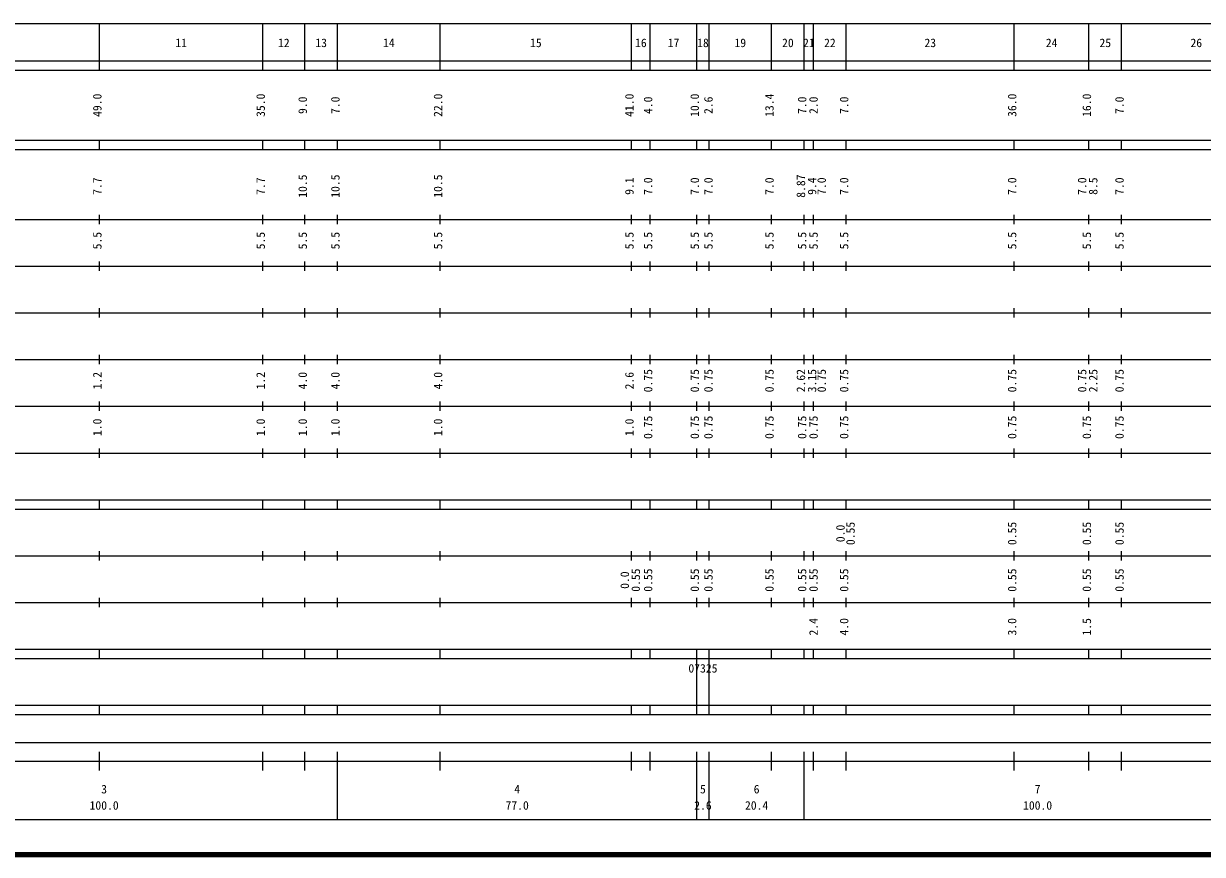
# Model space of a CAD drawing. Units: millimetres on the paper, enlarged 1000 times. Extents: x 40000 to 680000, y 20000 to 380000.
# Drawn here: x 300746 to 553312, y 20000 to 198000 of the extents above; entities that cross this region are included whole.
import ezdxf
from ezdxf.enums import TextEntityAlignment as Align

# ---------------------------------------------------------------- set-up
doc = ezdxf.new("R2010")
doc.units = ezdxf.units.MM
doc.header["$LTSCALE"] = 1000
doc.layers.add('M-TTL', color=2, linetype='Continuous', lineweight=140)
doc.layers.add('M-TTL-BAND', color=7, linetype='Continuous', lineweight=25)
doc.styles.add('ＭＳ ゴシック', font='')
doc.styles.get('ＭＳ ゴシック').set_extended_font_data('MS Gothic')

msp = doc.modelspace()

# ---------------------------------------------------------------- linework, layer by layer
at = {"layer": 'M-TTL'}
msp.add_line((40000, 20000), (680000, 20000), dxfattribs=at)
at = {"layer": 'M-TTL-BAND'}
for p, q in [((68000, 198000), (579000, 198000)), ((317000, 188000), (317000, 198000)), ((352000, 188000), (352000, 198000)), ((361000, 188000), (361000, 198000)), ((368000, 188000), (368000, 198000)), ((390000, 188000), (390000, 198000)), ((431000, 188000), (431000, 198000)), ((435000, 188000), (435000, 198000)), ((445000, 188000), (445000, 198000)), ((447600, 188000), (447600, 198000)), ((461000, 188000), (461000, 198000)), ((468000, 188000), (468000, 198000)), ((470000, 188000), (470000, 198000)), ((477000, 188000), (477000, 198000)), ((513000, 188000), (513000, 198000)), ((529000, 188000), (529000, 198000)), ((536000, 188000), (536000, 198000)), ((40000, 190000), (579000, 190000)), ((40000, 188000), (579000, 188000)), ((40000, 173000), (579000, 173000)), ((317000, 171000), (317000, 173000)), ((352000, 171000), (352000, 173000)), ((361000, 171000), (361000, 173000)), ((368000, 171000), (368000, 173000)), ((390000, 171000), (390000, 173000)), ((431000, 171000), (431000, 173000)), ((435000, 171000), (435000, 173000)), ((445000, 171000), (445000, 173000)), ((447600, 171000), (447600, 173000)), ((461000, 171000), (461000, 173000)), ((468000, 171000), (468000, 173000)), ((470000, 171000), (470000, 173000)), ((477000, 171000), (477000, 173000)), ((513000, 171000), (513000, 173000)), ((529000, 171000), (529000, 173000)), ((536000, 171000), (536000, 173000)), ((40000, 171000), (579000, 171000)), ((317000, 155000), (317000, 157000)), ((352000, 155000), (352000, 157000)), ((361000, 155000), (361000, 157000)), ((368000, 155000), (368000, 157000)), ((390000, 155000), (390000, 157000)), ((431000, 155000), (431000, 157000)), ((435000, 155000), (435000, 157000)), ((445000, 155000), (445000, 157000)), ((447600, 155000), (447600, 157000)), ((461000, 155000), (461000, 157000)), ((468000, 155000), (468000, 157000)), ((470000, 155000), (470000, 157000)), ((477000, 155000), (477000, 157000)), ((513000, 155000), (513000, 157000)), ((529000, 155000), (529000, 157000)), ((536000, 155000), (536000, 157000)), ((40000, 156000), (579000, 156000)), ((317000, 145000), (317000, 147000)), ((352000, 145000), (352000, 147000)), ((361000, 145000), (361000, 147000)), ((368000, 145000), (368000, 147000)), ((390000, 145000), (390000, 147000)), ((431000, 145000), (431000, 147000)), ((435000, 145000), (435000, 147000)), ((445000, 145000), (445000, 147000)), ((447600, 145000), (447600, 147000)), ((461000, 145000), (461000, 147000)), ((468000, 145000), (468000, 147000)), ((470000, 145000), (470000, 147000)), ((477000, 145000), (477000, 147000)), ((513000, 145000), (513000, 147000)), ((529000, 145000), (529000, 147000)), ((536000, 145000), (536000, 147000)), ((46000, 146000), (579000, 146000)), ((317000, 135000), (317000, 137000)), ((352000, 135000), (352000, 137000)), ((361000, 135000), (361000, 137000)), ((368000, 135000), (368000, 137000)), ((390000, 135000), (390000, 137000)), ((431000, 135000), (431000, 137000)), ((435000, 135000), (435000, 137000)), ((445000, 135000), (445000, 137000)), ((447600, 135000), (447600, 137000)), ((461000, 135000), (461000, 137000)), ((468000, 135000), (468000, 137000)), ((470000, 135000), (470000, 137000)), ((477000, 135000), (477000, 137000)), ((513000, 135000), (513000, 137000)), ((529000, 135000), (529000, 137000)), ((536000, 135000), (536000, 137000)), ((52000, 136000), (579000, 136000)), ((317000, 125000), (317000, 127000)), ((352000, 125000), (352000, 127000)), ((361000, 125000), (361000, 127000)), ((368000, 125000), (368000, 127000)), ((390000, 125000), (390000, 127000)), ((431000, 125000), (431000, 127000)), ((435000, 125000), (435000, 127000)), ((445000, 125000), (445000, 127000)), ((447600, 125000), (447600, 127000)), ((461000, 125000), (461000, 127000)), ((468000, 125000), (468000, 127000)), ((470000, 125000), (470000, 127000)), ((477000, 125000), (477000, 127000)), ((513000, 125000), (513000, 127000)), ((529000, 125000), (529000, 127000)), ((536000, 125000), (536000, 127000)), ((46000, 126000), (579000, 126000)), ((317000, 115000), (317000, 117000)), ((352000, 115000), (352000, 117000)), ((361000, 115000), (361000, 117000)), ((368000, 115000), (368000, 117000)), ((390000, 115000), (390000, 117000)), ((431000, 115000), (431000, 117000)), ((435000, 115000), (435000, 117000)), ((445000, 115000), (445000, 117000)), ((447600, 115000), (447600, 117000)), ((461000, 115000), (461000, 117000)), ((468000, 115000), (468000, 117000)), ((470000, 115000), (470000, 117000)), ((477000, 115000), (477000, 117000)), ((513000, 115000), (513000, 117000)), ((529000, 115000), (529000, 117000)), ((536000, 115000), (536000, 117000)), ((52000, 116000), (579000, 116000)), ((317000, 105000), (317000, 107000)), ((352000, 105000), (352000, 107000)), ((361000, 105000), (361000, 107000)), ((368000, 105000), (368000, 107000)), ((390000, 105000), (390000, 107000)), ((431000, 105000), (431000, 107000)), ((435000, 105000), (435000, 107000)), ((445000, 105000), (445000, 107000)), ((447600, 105000), (447600, 107000)), ((461000, 105000), (461000, 107000)), ((468000, 105000), (468000, 107000)), ((470000, 105000), (470000, 107000)), ((477000, 105000), (477000, 107000)), ((513000, 105000), (513000, 107000)), ((529000, 105000), (529000, 107000)), ((536000, 105000), (536000, 107000)), ((46000, 106000), (579000, 106000)), ((40000, 96000), (579000, 96000)), ((317000, 94000), (317000, 96000)), ((352000, 94000), (352000, 96000)), ((361000, 94000), (361000, 96000)), ((368000, 94000), (368000, 96000)), ((390000, 94000), (390000, 96000)), ((431000, 94000), (431000, 96000)), ((435000, 94000), (435000, 96000)), ((445000, 94000), (445000, 96000)), ((447600, 94000), (447600, 96000)), ((461000, 94000), (461000, 96000)), ((468000, 94000), (468000, 96000)), ((470000, 94000), (470000, 96000)), ((477000, 94000), (477000, 96000)), ((513000, 94000), (513000, 96000)), ((529000, 94000), (529000, 96000)), ((536000, 94000), (536000, 96000)), ((40000, 94000), (579000, 94000)), ((49000, 84000), (579000, 84000)), ((317000, 83000), (317000, 85000)), ((352000, 83000), (352000, 85000)), ((361000, 83000), (361000, 85000)), ((368000, 83000), (368000, 85000)), ((390000, 83000), (390000, 85000)), ((431000, 83000), (431000, 85000)), ((435000, 83000), (435000, 85000)), ((445000, 83000), (445000, 85000)), ((447600, 83000), (447600, 85000)), ((461000, 83000), (461000, 85000)), ((468000, 83000), (468000, 85000)), ((470000, 83000), (470000, 85000)), ((477000, 83000), (477000, 85000)), ((513000, 83000), (513000, 85000)), ((529000, 83000), (529000, 85000)), ((536000, 83000), (536000, 85000)), ((40000, 74000), (579000, 74000)), ((317000, 73000), (317000, 75000)), ((352000, 73000), (352000, 75000)), ((361000, 73000), (361000, 75000)), ((368000, 73000), (368000, 75000)), ((390000, 73000), (390000, 75000)), ((431000, 73000), (431000, 75000)), ((435000, 73000), (435000, 75000)), ((445000, 73000), (445000, 75000)), ((447600, 73000), (447600, 75000)), ((461000, 73000), (461000, 75000)), ((468000, 73000), (468000, 75000)), ((470000, 73000), (470000, 75000)), ((477000, 73000), (477000, 75000)), ((513000, 73000), (513000, 75000)), ((529000, 73000), (529000, 75000)), ((536000, 73000), (536000, 75000)), ((40000, 64000), (579000, 64000)), ((317000, 62000), (317000, 64000)), ((352000, 62000), (352000, 64000)), ((361000, 62000), (361000, 64000)), ((368000, 62000), (368000, 64000)), ((390000, 62000), (390000, 64000)), ((431000, 62000), (431000, 64000)), ((435000, 62000), (435000, 64000)), ((445000, 62000), (445000, 64000)), ((447600, 62000), (447600, 64000)), ((461000, 62000), (461000, 64000)), ((468000, 62000), (468000, 64000)), ((470000, 62000), (470000, 64000)), ((477000, 62000), (477000, 64000)), ((513000, 62000), (513000, 64000)), ((529000, 62000), (529000, 64000)), ((536000, 62000), (536000, 64000)), ((40000, 62000), (579000, 62000)), ((445000, 52000), (445000, 62000)), ((447600, 52000), (447600, 62000)), ((40000, 52000), (579000, 52000)), ((317000, 50000), (317000, 52000)), ((352000, 50000), (352000, 52000)), ((361000, 50000), (361000, 52000)), ((368000, 50000), (368000, 52000)), ((390000, 50000), (390000, 52000)), ((431000, 50000), (431000, 52000)), ((435000, 50000), (435000, 52000)), ((445000, 50000), (445000, 52000)), ((447600, 50000), (447600, 52000)), ((461000, 50000), (461000, 52000)), ((468000, 50000), (468000, 52000)), ((470000, 50000), (470000, 52000)), ((477000, 50000), (477000, 52000)), ((513000, 50000), (513000, 52000)), ((529000, 50000), (529000, 52000)), ((536000, 50000), (536000, 52000)), ((40000, 50000), (579000, 50000)), ((71000, 44000), (565000, 44000)), ((317000, 38000), (317000, 42000)), ((352000, 38000), (352000, 42000)), ((361000, 38000), (361000, 42000)), ((368000, 27500), (368000, 42000)), ((390000, 38000), (390000, 42000)), ((431000, 38000), (431000, 42000)), ((435000, 38000), (435000, 42000)), ((445000, 27500), (445000, 42000)), ((447600, 27500), (447600, 42000)), ((461000, 38000), (461000, 42000)), ((468000, 27500), (468000, 42000)), ((470000, 38000), (470000, 42000)), ((477000, 38000), (477000, 42000)), ((513000, 38000), (513000, 42000)), ((529000, 38000), (529000, 42000)), ((536000, 38000), (536000, 42000)), ((40000, 40000), (579000, 40000)), ((68000, 27500), (579000, 27500))]:
    msp.add_line(p, q, dxfattribs=at)

# ---------------------------------------------------------------- texts
at = {"layer": 'M-TTL-BAND', "style": 'ＭＳ ゴシック'}
for s, p in [('11', (334500, 192405)), ('12', (356500, 192405)), ('13', (364500, 192405)), ('14', (379000, 192405)), ('15', (410500, 192405)), ('16', (433000, 192405)), ('17', (440000, 192405)), ('18', (446300, 192405)), ('19', (454300, 192405)), ('20', (464500, 192405)), ('21', (469000, 192405)), ('22', (473500, 192405)), ('23', (495000, 192405)), ('24', (521000, 192405)), ('25', (532500, 192405)), ('26', (552000, 192405)), ('07325', (446300, 58405)), ('3', (318000, 32523)), ('4', (406500, 32523)), ('5', (446300, 32523)), ('6', (457800, 32523)), ('7', (518000, 32523)), ('100.0', (318000, 29033)), ('77.0', (406500, 29033)), ('2.6', (446300, 29033)), ('20.4', (457800, 29033)), ('100.0', (518000, 29033))]:
    msp.add_text(s, height=1833, dxfattribs=at).set_placement(p, align=Align.BOTTOM_CENTER)
for s, p in [('49.0', (318000, 180500)), ('35.0', (353000, 180500)), ('9.0', (362000, 180500)), ('7.0', (369000, 180500)), ('22.0', (391000, 180500)), ('41.0', (432000, 180500)), ('4.0', (436000, 180500)), ('10.0', (446000, 180500)), ('2.6', (448924, 180500)), ('13.4', (462000, 180500)), ('7.0', (469000, 180500)), ('2.0', (471444, 180500)), ('7.0', (478000, 180500)), ('36.0', (514000, 180500)), ('16.0', (530000, 180500)), ('7.0', (537000, 180500)), ('7.7', (318000, 163174)), ('7.7', (353000, 163174)), ('10.5', (362000, 163174)), ('10.5', (369000, 163174)), ('10.5', (391000, 163174)), ('9.1', (432000, 163174)), ('7.0', (436000, 163174)), ('7.0', (446000, 163174)), ('7.0', (448924, 163174)), ('7.0', (462000, 163174)), ('8.87', (468744, 163174)), ('9.4', (471132, 163174)), ('7.0', (473189, 163174)), ('7.0', (478000, 163174)), ('7.0', (514000, 163174)), ('7.0', (529000, 163174)), ('8.5', (531370, 163174)), ('7.0', (537000, 163174)), ('5.5', (318000, 151500)), ('5.5', (353000, 151500)), ('5.5', (362000, 151500)), ('5.5', (369000, 151500)), ('5.5', (391000, 151500)), ('5.5', (432000, 151500)), ('5.5', (436000, 151500)), ('5.5', (446000, 151500)), ('5.5', (448924, 151500)), ('5.5', (462000, 151500)), ('5.5', (469000, 151500)), ('5.5', (471444, 151500)), ('5.5', (478000, 151500)), ('5.5', (514000, 151500)), ('5.5', (530000, 151500)), ('5.5', (537000, 151500)), ('0.75', (436000, 121500)), ('0.75', (446000, 121500)), ('0.75', (448924, 121500)), ('0.75', (462000, 121500)), ('2.62', (468744, 121500)), ('3.15', (471132, 121500)), ('0.75', (473189, 121500)), ('0.75', (478000, 121500)), ('0.75', (514000, 121500)), ('0.75', (529000, 121500)), ('2.25', (531370, 121500)), ('0.75', (537000, 121500)), ('1.2', (318000, 121500)), ('1.2', (353000, 121500)), ('4.0', (362000, 121500)), ('4.0', (369000, 121500)), ('4.0', (391000, 121500)), ('2.6', (432000, 121500)), ('0.75', (436000, 111500)), ('0.75', (446000, 111500)), ('0.75', (448924, 111500)), ('0.75', (462000, 111500)), ('0.75', (469000, 111500)), ('0.75', (471444, 111500)), ('0.75', (478000, 111500)), ('0.75', (514000, 111500)), ('0.75', (530000, 111500)), ('0.75', (537000, 111500)), ('1.0', (318000, 111500)), ('1.0', (353000, 111500)), ('1.0', (362000, 111500)), ('1.0', (369000, 111500)), ('1.0', (391000, 111500)), ('1.0', (432000, 111500)), ('0.55', (479370, 88764)), ('0.55', (514000, 88764)), ('0.55', (530000, 88764)), ('0.55', (537000, 88764)), ('0.0', (477209, 88764)), ('0.55', (433370, 78764)), ('0.55', (436000, 78764)), ('0.55', (446000, 78764)), ('0.55', (448924, 78764)), ('0.55', (462000, 78764)), ('0.55', (469000, 78764)), ('0.55', (471444, 78764)), ('0.55', (478000, 78764)), ('0.55', (514000, 78764)), ('0.55', (530000, 78764)), ('0.55', (537000, 78764)), ('0.0', (431000, 78764)), ('2.4', (471444, 68764)), ('4.0', (478000, 68764)), ('3.0', (514000, 68764)), ('1.5', (530000, 68764))]:
    msp.add_text(s, height=1833, rotation=90, dxfattribs=at).set_placement(p, align=Align.BOTTOM_CENTER)

doc.saveas('drawing.dxf')
